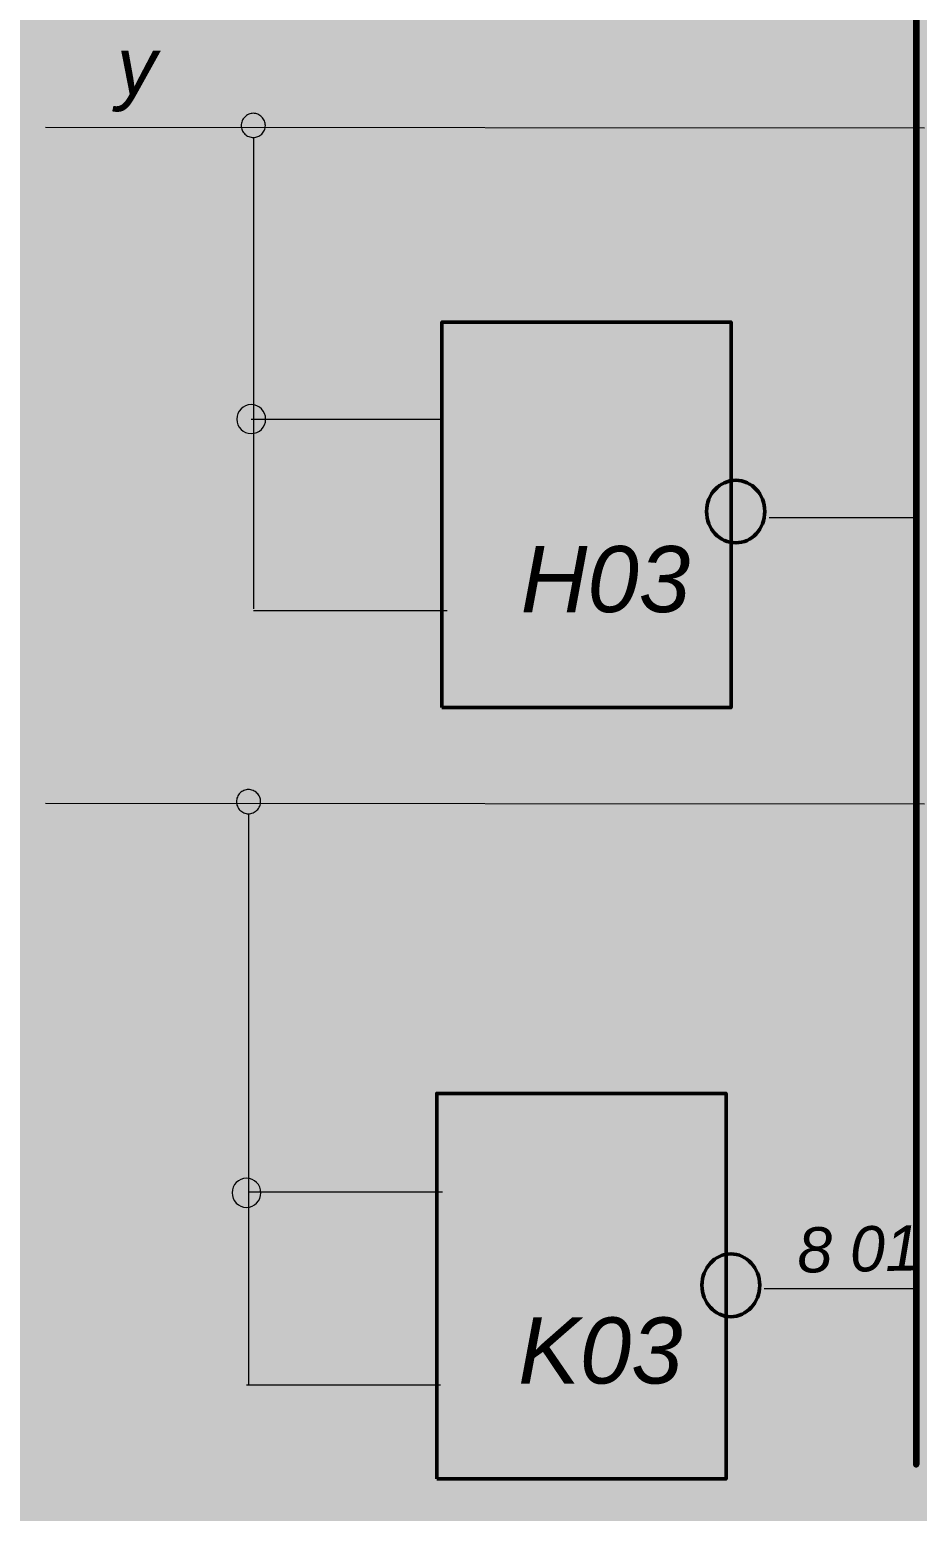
# Model space of a CAD drawing. Header units: millimetres. Extents: x 0 to 209, y 3 to 297.
# Drawn here: x 36.2 to 82.6, y 66.4 to 143.8 of the extents above; entities that cross this region are included whole.
import ezdxf

# ---------------------------------------------------------------- set-up
doc = ezdxf.new("R2010")
doc.units = ezdxf.units.MM
doc.header["$MEASUREMENT"] = 0
doc.layers.get('0').update_dxf_attribs({"linetype": 'CONTINUOUS'})
doc.styles.add('Arial$201', font='ariali.ttf', dxfattribs={"oblique": 15, "height": 6.046377})

msp = doc.modelspace()

# ---------------------------------------------------------------- hatches: boundary and pattern name
at = {"true_color": 0xffffff}
for points in [[(-0.131, 297.01), (-0.131, 2.547), (208.442, 2.547), (208.442, 297.01)], [(-0.131, 297.01), (-0.131, 2.547), (208.442, 2.547), (208.442, 297.01)], [(57.725, 128.495), (57.725, 108.351), (72.832, 108.351), (72.832, 128.495)], [(57.462, 88.191), (57.462, 68.047), (72.57, 68.047), (72.57, 88.191)]]:
    msp.add_hatch(color=0, dxfattribs=at).paths.add_polyline_path(points)
at = {"true_color": 0x000007}
h = msp.add_hatch(color=0, dxfattribs=at)
h.paths.add_polyline_path([(42.961, 139.83), (42.961, 139.83), (42.966, 139.848), (42.97, 139.866), (42.974, 139.883), (42.979, 139.901), (42.984, 139.918), (42.989, 139.934), (42.994, 139.951), (42.999, 139.967), (43.004, 139.983), (43.01, 139.998), (43.015, 140.014), (43.021, 140.029), (43.026, 140.043), (43.032, 140.058), (43.038, 140.072), (43.044, 140.086), (43.05, 140.1), (43.056, 140.113), (43.062, 140.127), (43.068, 140.14), (43.074, 140.153), (43.08, 140.166), (43.086, 140.178), (43.093, 140.19), (43.093, 140.19), (43.099, 140.203), (43.106, 140.215), (43.112, 140.227), (43.12, 140.24), (43.127, 140.252), (43.135, 140.264), (43.143, 140.276), (43.151, 140.288), (43.16, 140.3), (43.169, 140.312), (43.178, 140.324), (43.187, 140.336), (43.196, 140.348), (43.206, 140.359), (43.215, 140.371), (43.225, 140.382), (43.235, 140.394), (43.245, 140.405), (43.255, 140.416), (43.265, 140.427), (43.275, 140.438), (43.285, 140.449), (43.296, 140.459), (43.306, 140.469), (43.318, 140.48), (43.332, 140.491), (43.346, 140.503), (43.361, 140.516), (43.376, 140.529), (43.392, 140.543), (43.409, 140.558), (43.427, 140.573), (43.446, 140.589), (43.465, 140.606), (43.486, 140.623), (43.507, 140.642), (43.529, 140.66), (43.552, 140.68), (43.575, 140.7), (43.6, 140.721), (43.625, 140.742), (43.652, 140.765), (43.679, 140.788), (43.708, 140.811), (43.737, 140.835), (43.767, 140.86), (43.798, 140.886), (43.831, 140.912), (43.849, 140.927), (43.867, 140.941), (43.884, 140.954), (43.902, 140.968), (43.918, 140.982), (43.935, 140.995), (43.951, 141.008), (43.966, 141.02), (43.981, 141.033), (43.996, 141.045), (44.01, 141.057), (44.023, 141.068), (44.037, 141.079), (44.049, 141.09), (44.061, 141.1), (44.073, 141.11), (44.083, 141.12), (44.094, 141.129), (44.103, 141.138), (44.112, 141.146), (44.121, 141.154), (44.129, 141.161), (44.136, 141.168), (44.142, 141.175), (44.153, 141.187), (44.163, 141.199), (44.172, 141.211), (44.182, 141.223), (44.191, 141.234), (44.201, 141.246), (44.21, 141.257), (44.218, 141.268), (44.227, 141.279), (44.235, 141.29), (44.243, 141.301), (44.251, 141.312), (44.259, 141.323), (44.266, 141.333), (44.273, 141.344), (44.28, 141.355), (44.286, 141.365), (44.292, 141.375), (44.298, 141.386), (44.304, 141.396), (44.309, 141.406), (44.314, 141.417), (44.319, 141.427), (44.323, 141.437), (44.327, 141.443), (44.33, 141.45), (44.334, 141.456), (44.337, 141.463), (44.339, 141.47), (44.342, 141.477), (44.344, 141.484), (44.346, 141.491), (44.348, 141.499), (44.349, 141.506), (44.35, 141.514), (44.352, 141.521), (44.352, 141.529), (44.353, 141.537), (44.354, 141.545), (44.354, 141.553), (44.355, 141.561), (44.355, 141.569), (44.355, 141.577), (44.355, 141.585), (44.356, 141.593), (44.356, 141.601), (44.356, 141.609), (44.356, 141.618), (44.355, 141.632), (44.355, 141.646), (44.354, 141.659), (44.353, 141.672), (44.351, 141.685), (44.349, 141.698), (44.347, 141.711), (44.344, 141.723), (44.341, 141.735), (44.337, 141.746), (44.333, 141.758), (44.329, 141.769), (44.324, 141.781), (44.319, 141.792), (44.313, 141.802), (44.307, 141.813), (44.3, 141.824), (44.293, 141.834), (44.286, 141.845), (44.278, 141.855), (44.269, 141.866), (44.26, 141.876), (44.251, 141.886), (44.241, 141.896), (44.231, 141.906), (44.22, 141.916), (44.21, 141.925), (44.2, 141.933), (44.189, 141.941), (44.179, 141.949), (44.168, 141.956), (44.158, 141.963), (44.147, 141.969), (44.136, 141.975), (44.125, 141.98), (44.114, 141.985), (44.102, 141.989), (44.091, 141.993), (44.079, 141.997), (44.067, 142), (44.055, 142.003), (44.042, 142.005), (44.03, 142.007), (44.017, 142.008), (44.004, 142.01), (43.99, 142.011), (43.976, 142.011), (43.962, 142.011), (43.948, 142.011), (43.934, 142.011), (43.92, 142.01), (43.906, 142.008), (43.892, 142.007), (43.879, 142.005), (43.866, 142.003), (43.853, 142), (43.84, 141.997), (43.827, 141.993), (43.814, 141.989), (43.802, 141.985), (43.79, 141.98), (43.778, 141.975), (43.766, 141.969), (43.754, 141.963), (43.743, 141.956), (43.731, 141.949), (43.72, 141.941), (43.709, 141.933), (43.698, 141.925), (43.688, 141.916), (43.677, 141.906), (43.667, 141.896), (43.657, 141.886), (43.647, 141.875), (43.637, 141.863), (43.627, 141.851), (43.618, 141.839), (43.609, 141.826), (43.6, 141.813), (43.591, 141.799), (43.582, 141.784), (43.574, 141.77), (43.566, 141.754), (43.558, 141.739), (43.55, 141.722), (43.543, 141.706), (43.536, 141.689), (43.529, 141.672), (43.523, 141.654), (43.517, 141.636), (43.511, 141.617), (43.505, 141.598), (43.5, 141.579), (43.495, 141.56), (43.491, 141.54), (43.486, 141.519), (43.191, 141.568), (43.191, 141.568), (43.195, 141.595), (43.2, 141.621), (43.206, 141.646), (43.211, 141.671), (43.218, 141.695), (43.225, 141.719), (43.232, 141.742), (43.24, 141.765), (43.249, 141.788), (43.258, 141.809), (43.267, 141.831), (43.277, 141.851), (43.288, 141.872), (43.299, 141.891), (43.31, 141.911), (43.322, 141.929), (43.335, 141.947), (43.348, 141.965), (43.361, 141.982), (43.376, 141.999), (43.39, 142.015), (43.405, 142.031), (43.421, 142.046), (43.437, 142.061), (43.454, 142.077), (43.471, 142.092), (43.488, 142.107), (43.507, 142.121), (43.525, 142.134), (43.544, 142.147), (43.564, 142.159), (43.583, 142.17), (43.604, 142.18), (43.624, 142.19), (43.645, 142.2), (43.667, 142.208), (43.688, 142.216), (43.71, 142.223), (43.733, 142.23), (43.755, 142.235), (43.778, 142.241), (43.802, 142.245), (43.825, 142.249), (43.849, 142.252), (43.873, 142.254), (43.897, 142.256), (43.921, 142.257), (43.946, 142.257), (43.964, 142.257), (43.982, 142.257), (43.999, 142.256), (44.017, 142.255), (44.034, 142.253), (44.051, 142.251), (44.067, 142.249), (44.083, 142.246), (44.1, 142.244), (44.115, 142.24), (44.131, 142.237), (44.146, 142.233), (44.162, 142.228), (44.177, 142.224), (44.192, 142.219), (44.207, 142.214), (44.222, 142.208), (44.236, 142.202), (44.251, 142.196), (44.265, 142.189), (44.28, 142.182), (44.294, 142.175), (44.308, 142.167), (44.323, 142.159), (44.323, 142.159), (44.337, 142.153), (44.351, 142.146), (44.364, 142.139), (44.378, 142.132), (44.39, 142.124), (44.403, 142.116), (44.415, 142.108), (44.427, 142.099), (44.438, 142.091), (44.449, 142.082), (44.46, 142.072), (44.47, 142.063), (44.481, 142.053), (44.49, 142.043), (44.5, 142.032), (44.509, 142.022), (44.517, 142.011), (44.526, 142), (44.534, 141.989), (44.542, 141.977), (44.549, 141.965), (44.556, 141.954), (44.563, 141.942), (44.569, 141.929), (44.577, 141.915), (44.584, 141.901), (44.591, 141.887), (44.598, 141.873), (44.604, 141.859), (44.609, 141.846), (44.615, 141.832), (44.619, 141.819), (44.624, 141.805), (44.628, 141.792), (44.631, 141.779), (44.635, 141.765), (44.637, 141.752), (44.64, 141.739), (44.642, 141.725), (44.644, 141.712), (44.646, 141.698), (44.647, 141.685), (44.648, 141.671), (44.649, 141.657), (44.65, 141.644), (44.651, 141.63), (44.651, 141.615), (44.651, 141.601), (44.651, 141.583), (44.65, 141.564), (44.649, 141.545), (44.647, 141.526), (44.644, 141.507), (44.641, 141.488), (44.638, 141.469), (44.634, 141.449), (44.629, 141.43), (44.624, 141.411), (44.618, 141.391), (44.612, 141.372), (44.605, 141.352), (44.597, 141.333), (44.589, 141.313), (44.58, 141.294), (44.571, 141.274), (44.561, 141.255), (44.55, 141.236), (44.539, 141.217), (44.527, 141.198), (44.514, 141.179), (44.501, 141.16), (44.487, 141.142), (44.487, 141.142), (44.478, 141.131), (44.467, 141.119), (44.455, 141.107), (44.442, 141.093), (44.427, 141.078), (44.41, 141.062), (44.392, 141.045), (44.373, 141.027), (44.352, 141.008), (44.329, 140.988), (44.305, 140.967), (44.28, 140.945), (44.253, 140.922), (44.225, 140.898), (44.195, 140.873), (44.164, 140.847), (44.131, 140.819), (44.097, 140.791), (44.062, 140.762), (44.025, 140.732), (43.987, 140.701), (43.947, 140.668), (43.906, 140.635), (43.864, 140.601), (43.864, 140.601), (43.845, 140.586), (43.828, 140.572), (43.81, 140.558), (43.794, 140.545), (43.777, 140.531), (43.762, 140.518), (43.746, 140.505), (43.731, 140.492), (43.716, 140.479), (43.702, 140.467), (43.688, 140.455), (43.675, 140.443), (43.662, 140.431), (43.649, 140.42), (43.636, 140.409), (43.624, 140.398), (43.612, 140.387), (43.601, 140.377), (43.589, 140.367), (43.578, 140.357), (43.567, 140.348), (43.556, 140.339), (43.546, 140.33), (43.535, 140.322), (43.535, 140.322), (43.527, 140.312), (43.519, 140.302), (43.512, 140.292), (43.504, 140.282), (43.497, 140.272), (43.489, 140.263), (43.482, 140.254), (43.475, 140.245), (43.469, 140.236), (43.462, 140.227), (43.456, 140.218), (43.449, 140.209), (43.443, 140.2), (43.437, 140.192), (43.432, 140.183), (43.426, 140.175), (43.421, 140.166), (43.416, 140.158), (43.41, 140.15), (43.406, 140.141), (43.401, 140.133), (43.396, 140.125), (43.392, 140.117), (43.388, 140.108), (43.388, 140.108), (44.454, 140.108), (44.405, 139.83)])
h.paths.add_polyline_path([(42.961, 139.83), (44.405, 139.83)])
h = msp.add_hatch(color=0, dxfattribs=at)
h.paths.add_polyline_path([(77.426, 139.584), (77.426, 139.584), (77.43, 139.608), (77.434, 139.633), (77.439, 139.659), (77.445, 139.685), (77.45, 139.711), (77.456, 139.738), (77.463, 139.765), (77.469, 139.792), (77.476, 139.82), (77.484, 139.848), (77.491, 139.876), (77.499, 139.905), (77.508, 139.935), (77.516, 139.965), (77.525, 139.995), (77.535, 140.026), (77.545, 140.057), (77.555, 140.089), (77.565, 140.121), (77.576, 140.154), (77.587, 140.187), (77.598, 140.22), (77.61, 140.254), (77.622, 140.289), (77.622, 140.289), (77.639, 140.33), (77.656, 140.371), (77.672, 140.412), (77.69, 140.453), (77.707, 140.494), (77.725, 140.535), (77.743, 140.576), (77.761, 140.617), (77.78, 140.658), (77.799, 140.699), (77.818, 140.74), (77.838, 140.781), (77.858, 140.822), (77.879, 140.863), (77.9, 140.904), (77.921, 140.945), (77.943, 140.986), (77.966, 141.027), (77.989, 141.068), (78.013, 141.109), (78.037, 141.15), (78.063, 141.191), (78.088, 141.232), (78.114, 141.273), (78.139, 141.312), (78.164, 141.35), (78.189, 141.388), (78.214, 141.426), (78.24, 141.464), (78.265, 141.501), (78.291, 141.537), (78.317, 141.574), (78.344, 141.61), (78.37, 141.646), (78.397, 141.681), (78.424, 141.716), (78.451, 141.751), (78.479, 141.785), (78.507, 141.819), (78.535, 141.853), (78.563, 141.886), (78.592, 141.919), (78.621, 141.952), (78.65, 141.984), (78.68, 142.016), (78.71, 142.048), (78.74, 142.079), (78.771, 142.11), (77.327, 142.11), (77.393, 142.438), (79.246, 142.438), (79.181, 142.11), (79.181, 142.11), (79.142, 142.074), (79.104, 142.038), (79.065, 142.001), (79.028, 141.964), (78.99, 141.925), (78.953, 141.885), (78.917, 141.845), (78.881, 141.804), (78.845, 141.762), (78.809, 141.72), (78.774, 141.676), (78.74, 141.632), (78.706, 141.587), (78.672, 141.541), (78.639, 141.495), (78.606, 141.448), (78.574, 141.4), (78.542, 141.351), (78.51, 141.301), (78.479, 141.251), (78.449, 141.2), (78.419, 141.149), (78.39, 141.096), (78.361, 141.043), (78.361, 141.043), (78.326, 140.98), (78.293, 140.917), (78.261, 140.854), (78.229, 140.792), (78.199, 140.73), (78.17, 140.668), (78.141, 140.606), (78.114, 140.545), (78.087, 140.484), (78.062, 140.423), (78.038, 140.362), (78.014, 140.301), (77.991, 140.241), (77.97, 140.181), (77.949, 140.12), (77.929, 140.06), (77.91, 140.001), (77.892, 139.941), (77.875, 139.881), (77.859, 139.822), (77.844, 139.762), (77.829, 139.703), (77.816, 139.643), (77.803, 139.584)])
h.paths.add_polyline_path([(77.426, 139.584), (77.803, 139.584)])
h = msp.add_hatch(color=0, dxfattribs=at)
edge = h.paths.add_edge_path()
edge.add_spline(control_points=[(48.506, 138.763), (48.506, 138.681), (48.489, 138.599), (48.457, 138.517), (48.457, 138.517), (48.424, 138.452), (48.375, 138.386), (48.325, 138.32), (48.325, 138.32), (48.26, 138.255), (48.194, 138.222), (48.112, 138.189), (48.112, 138.189), (48.046, 138.156), (47.964, 138.14), (47.882, 138.14), (47.882, 138.14), (47.8, 138.14), (47.718, 138.156), (47.636, 138.189), (47.636, 138.189), (47.554, 138.222), (47.489, 138.255), (47.44, 138.32), (47.44, 138.32), (47.374, 138.386), (47.325, 138.452), (47.292, 138.517), (47.292, 138.517), (47.259, 138.599), (47.243, 138.681), (47.243, 138.763), (47.243, 138.763), (47.243, 138.845), (47.259, 138.927), (47.292, 139.009), (47.292, 139.009), (47.325, 139.091), (47.374, 139.157), (47.44, 139.206), (47.44, 139.206), (47.489, 139.272), (47.554, 139.321), (47.636, 139.354), (47.636, 139.354), (47.718, 139.387), (47.8, 139.403), (47.882, 139.403), (47.882, 139.403), (47.964, 139.403), (48.046, 139.387), (48.112, 139.354), (48.112, 139.354), (48.194, 139.321), (48.26, 139.272), (48.325, 139.206), (48.325, 139.206), (48.375, 139.157), (48.424, 139.091), (48.457, 139.009), (48.457, 139.009), (48.489, 138.927), (48.506, 138.845), (48.506, 138.763)], knot_values=[0, 0, 0, 0, 0.015625, 0.015625, 0.015625, 0.015625, 0.03125, 0.03125, 0.03125, 0.03125, 0.046875, 0.046875, 0.046875, 0.046875, 0.0625, 0.0625, 0.0625, 0.0625, 0.078125, 0.078125, 0.078125, 0.078125, 0.09375, 0.09375, 0.09375, 0.09375, 0.109375, 0.109375, 0.109375, 0.109375, 0.125, 0.125, 0.125, 0.125, 0.140625, 0.140625, 0.140625, 0.140625, 0.15625, 0.15625, 0.15625, 0.15625, 0.171875, 0.171875, 0.171875, 0.171875, 0.1875, 0.1875, 0.1875, 0.1875, 0.203125, 0.203125, 0.203125, 0.203125, 0.21875, 0.21875, 0.21875, 0.21875, 0.234375, 0.234375, 0.234375, 0.234375, 1, 1, 1, 1], degree=3, periodic=0)
h = msp.add_hatch(color=0, dxfattribs=at)
edge = h.paths.add_edge_path()
edge.add_spline(control_points=[(66.025, 123.245), (65.861, 123.114), (65.713, 123.016), (65.598, 122.967), (65.598, 122.967), (65.484, 122.917), (65.352, 122.901), (65.221, 122.901), (65.221, 122.901), (64.959, 122.901), (64.745, 122.967), (64.581, 123.131), (64.581, 123.131), (64.417, 123.278), (64.335, 123.475), (64.335, 123.705), (64.335, 123.705), (64.335, 123.869), (64.368, 124), (64.434, 124.115), (64.434, 124.115), (64.483, 124.23), (64.581, 124.328), (64.696, 124.427), (64.696, 124.427), (64.778, 124.509), (64.926, 124.574), (65.09, 124.656), (65.09, 124.656), (65.024, 124.804), (64.992, 124.902), (64.975, 124.951), (64.975, 124.951), (64.959, 125.033), (64.942, 125.115), (64.942, 125.197), (64.942, 125.197), (64.942, 125.312), (64.975, 125.411), (65.041, 125.526), (65.041, 125.526), (65.106, 125.64), (65.188, 125.739), (65.303, 125.804), (65.303, 125.804), (65.418, 125.854), (65.533, 125.886), (65.664, 125.886), (65.664, 125.886), (65.861, 125.886), (66.009, 125.837), (66.123, 125.739), (66.123, 125.739), (66.222, 125.624), (66.287, 125.493), (66.287, 125.345), (66.287, 125.345), (66.287, 125.214), (66.238, 125.083), (66.14, 124.951), (66.14, 124.951), (66.041, 124.82), (65.845, 124.689), (65.566, 124.541), (65.566, 124.541), (65.746, 124.23), (65.91, 123.984), (66.058, 123.787), (66.058, 123.787), (66.156, 123.902), (66.255, 124.033), (66.337, 124.197)], knot_values=[0, 0, 0, 0, 0.013889, 0.013889, 0.013889, 0.013889, 0.027778, 0.027778, 0.027778, 0.027778, 0.041667, 0.041667, 0.041667, 0.041667, 0.055556, 0.055556, 0.055556, 0.055556, 0.069444, 0.069444, 0.069444, 0.069444, 0.083333, 0.083333, 0.083333, 0.083333, 0.097222, 0.097222, 0.097222, 0.097222, 0.111111, 0.111111, 0.111111, 0.111111, 0.125, 0.125, 0.125, 0.125, 0.138889, 0.138889, 0.138889, 0.138889, 0.152778, 0.152778, 0.152778, 0.152778, 0.166667, 0.166667, 0.166667, 0.166667, 0.180556, 0.180556, 0.180556, 0.180556, 0.194444, 0.194444, 0.194444, 0.194444, 0.208333, 0.208333, 0.208333, 0.208333, 0.222222, 0.222222, 0.222222, 0.222222, 0.236111, 0.236111, 0.236111, 0.236111, 1, 1, 1, 1], degree=3, periodic=0)
edge.add_line((66.337, 124.197), (66.648, 124.033))
edge.add_spline(control_points=[(66.648, 124.033), (66.566, 123.852), (66.435, 123.672), (66.287, 123.492), (66.287, 123.492), (66.369, 123.393), (66.484, 123.262), (66.615, 123.098)], knot_values=[0, 0, 0, 0, 0.125, 0.125, 0.125, 0.125, 1, 1, 1, 1], degree=3, periodic=0)
edge.add_line((66.615, 123.098), (66.353, 122.885))
edge.add_spline(control_points=[(66.353, 122.885), (66.222, 122.999), (66.107, 123.114), (66.025, 123.245)], knot_values=[0, 0, 0, 0, 1, 1, 1, 1], degree=3, periodic=0)
edge = h.paths.add_edge_path()
edge.add_spline(control_points=[(65.434, 124.82), (65.631, 124.919), (65.762, 125.017), (65.845, 125.115), (65.845, 125.115), (65.91, 125.181), (65.943, 125.263), (65.943, 125.329), (65.943, 125.329), (65.943, 125.411), (65.91, 125.476), (65.861, 125.526), (65.861, 125.526), (65.812, 125.575), (65.746, 125.608), (65.664, 125.608), (65.664, 125.608), (65.566, 125.608), (65.484, 125.575), (65.418, 125.493), (65.418, 125.493), (65.352, 125.427), (65.32, 125.329), (65.32, 125.23), (65.32, 125.23), (65.32, 125.115), (65.352, 124.968), (65.434, 124.82)], knot_values=[0, 0, 0, 0, 0.035714, 0.035714, 0.035714, 0.035714, 0.071429, 0.071429, 0.071429, 0.071429, 0.107143, 0.107143, 0.107143, 0.107143, 0.142857, 0.142857, 0.142857, 0.142857, 0.178571, 0.178571, 0.178571, 0.178571, 0.214286, 0.214286, 0.214286, 0.214286, 1, 1, 1, 1], degree=3, periodic=0)
edge = h.paths.add_edge_path()
edge.add_spline(control_points=[(65.812, 123.508), (65.566, 123.836), (65.385, 124.131), (65.238, 124.377), (65.238, 124.377), (65.057, 124.295), (64.942, 124.213), (64.86, 124.131), (64.86, 124.131), (64.762, 124.016), (64.696, 123.902), (64.696, 123.754), (64.696, 123.754), (64.696, 123.606), (64.745, 123.475), (64.86, 123.377), (64.86, 123.377), (64.959, 123.262), (65.074, 123.213), (65.221, 123.213), (65.221, 123.213), (65.418, 123.213), (65.615, 123.311), (65.812, 123.508)], knot_values=[0, 0, 0, 0, 0.041667, 0.041667, 0.041667, 0.041667, 0.083333, 0.083333, 0.083333, 0.083333, 0.125, 0.125, 0.125, 0.125, 0.166667, 0.166667, 0.166667, 0.166667, 0.208333, 0.208333, 0.208333, 0.208333, 1, 1, 1, 1], degree=3, periodic=0)
h = msp.add_hatch(color=0, dxfattribs=at)
edge = h.paths.add_edge_path()
edge.add_spline(control_points=[(47.013, 123.426), (47.013, 123.836), (47.358, 124.18), (47.768, 124.18), (47.768, 124.18), (48.194, 124.18), (48.522, 123.836), (48.522, 123.426), (48.522, 123.426), (48.522, 122.999), (48.194, 122.671), (47.768, 122.671), (47.768, 122.671), (47.358, 122.671), (47.013, 122.999), (47.013, 123.426)], knot_values=[0, 0, 0, 0, 0.0625, 0.0625, 0.0625, 0.0625, 0.125, 0.125, 0.125, 0.125, 0.1875, 0.1875, 0.1875, 0.1875, 1, 1, 1, 1], degree=3, periodic=0)
h = msp.add_hatch(color=0, dxfattribs=at)
edge = h.paths.add_edge_path()
edge.add_spline(control_points=[(77.754, 120.522), (77.639, 120.572), (77.557, 120.654), (77.508, 120.736), (77.508, 120.736), (77.458, 120.834), (77.426, 120.933), (77.426, 121.047), (77.426, 121.047), (77.426, 121.211), (77.491, 121.375), (77.622, 121.523), (77.622, 121.523), (77.786, 121.72), (78.016, 121.818), (78.295, 121.818), (78.295, 121.818), (78.557, 121.818), (78.754, 121.753), (78.902, 121.621), (78.902, 121.621), (79.049, 121.49), (79.115, 121.326), (79.115, 121.129), (79.115, 121.129), (79.115, 120.982), (79.082, 120.851), (79, 120.736), (79, 120.736), (78.918, 120.637), (78.803, 120.539), (78.623, 120.473), (78.623, 120.473), (78.738, 120.408), (78.82, 120.326), (78.869, 120.244), (78.869, 120.244), (78.935, 120.145), (78.967, 120.014), (78.967, 119.866), (78.967, 119.866), (78.967, 119.62), (78.885, 119.391), (78.705, 119.177), (78.705, 119.177), (78.508, 118.98), (78.279, 118.882), (77.967, 118.882), (77.967, 118.882), (77.721, 118.882), (77.524, 118.948), (77.376, 119.095), (77.376, 119.095), (77.212, 119.259), (77.147, 119.44), (77.147, 119.669), (77.147, 119.669), (77.147, 119.883), (77.196, 120.063), (77.311, 120.211), (77.311, 120.211), (77.409, 120.358), (77.557, 120.457), (77.754, 120.522)], knot_values=[0, 0, 0, 0, 0.015625, 0.015625, 0.015625, 0.015625, 0.03125, 0.03125, 0.03125, 0.03125, 0.046875, 0.046875, 0.046875, 0.046875, 0.0625, 0.0625, 0.0625, 0.0625, 0.078125, 0.078125, 0.078125, 0.078125, 0.09375, 0.09375, 0.09375, 0.09375, 0.109375, 0.109375, 0.109375, 0.109375, 0.125, 0.125, 0.125, 0.125, 0.140625, 0.140625, 0.140625, 0.140625, 0.15625, 0.15625, 0.15625, 0.15625, 0.171875, 0.171875, 0.171875, 0.171875, 0.1875, 0.1875, 0.1875, 0.1875, 0.203125, 0.203125, 0.203125, 0.203125, 0.21875, 0.21875, 0.21875, 0.21875, 0.234375, 0.234375, 0.234375, 0.234375, 1, 1, 1, 1], degree=3, periodic=0)
edge = h.paths.add_edge_path()
edge.add_spline(control_points=[(77.786, 121.031), (77.786, 120.9), (77.819, 120.801), (77.901, 120.719), (77.901, 120.719), (77.983, 120.654), (78.082, 120.621), (78.229, 120.621), (78.229, 120.621), (78.393, 120.621), (78.525, 120.67), (78.623, 120.768), (78.623, 120.768), (78.721, 120.867), (78.771, 120.982), (78.771, 121.129), (78.771, 121.129), (78.771, 121.244), (78.738, 121.343), (78.656, 121.425), (78.656, 121.425), (78.574, 121.507), (78.459, 121.539), (78.328, 121.539), (78.328, 121.539), (78.229, 121.539), (78.131, 121.523), (78.032, 121.474), (78.032, 121.474), (77.95, 121.425), (77.885, 121.359), (77.836, 121.277), (77.836, 121.277), (77.803, 121.195), (77.786, 121.113), (77.786, 121.031)], knot_values=[0, 0, 0, 0, 0.027778, 0.027778, 0.027778, 0.027778, 0.055556, 0.055556, 0.055556, 0.055556, 0.083333, 0.083333, 0.083333, 0.083333, 0.111111, 0.111111, 0.111111, 0.111111, 0.138889, 0.138889, 0.138889, 0.138889, 0.166667, 0.166667, 0.166667, 0.166667, 0.194444, 0.194444, 0.194444, 0.194444, 0.222222, 0.222222, 0.222222, 0.222222, 1, 1, 1, 1], degree=3, periodic=0)
edge = h.paths.add_edge_path()
edge.add_spline(control_points=[(77.508, 119.637), (77.508, 119.555), (77.524, 119.473), (77.557, 119.407), (77.557, 119.407), (77.59, 119.325), (77.655, 119.276), (77.737, 119.227), (77.737, 119.227), (77.819, 119.177), (77.901, 119.161), (78, 119.161), (78, 119.161), (78.197, 119.161), (78.361, 119.259), (78.475, 119.44), (78.475, 119.44), (78.574, 119.571), (78.623, 119.735), (78.623, 119.899), (78.623, 119.899), (78.623, 120.03), (78.574, 120.145), (78.492, 120.227), (78.492, 120.227), (78.393, 120.309), (78.279, 120.358), (78.147, 120.358), (78.147, 120.358), (77.967, 120.358), (77.803, 120.276), (77.688, 120.145), (77.688, 120.145), (77.557, 120.014), (77.508, 119.85), (77.508, 119.637)], knot_values=[0, 0, 0, 0, 0.027778, 0.027778, 0.027778, 0.027778, 0.055556, 0.055556, 0.055556, 0.055556, 0.083333, 0.083333, 0.083333, 0.083333, 0.111111, 0.111111, 0.111111, 0.111111, 0.138889, 0.138889, 0.138889, 0.138889, 0.166667, 0.166667, 0.166667, 0.166667, 0.194444, 0.194444, 0.194444, 0.194444, 0.222222, 0.222222, 0.222222, 0.222222, 1, 1, 1, 1], degree=3, periodic=0)
at = {"true_color": 0xffffff}
h = msp.add_hatch(color=0, dxfattribs=at)
edge = h.paths.add_edge_path()
edge.add_spline(control_points=[(71.553, 118.603), (71.553, 117.685), (72.242, 116.963), (73.079, 116.963), (73.079, 116.963), (73.915, 116.963), (74.588, 117.685), (74.588, 118.603), (74.588, 118.603), (74.588, 119.505), (73.915, 120.227), (73.079, 120.227), (73.079, 120.227), (72.242, 120.227), (71.553, 119.505), (71.553, 118.603)], knot_values=[0, 0, 0, 0, 0.0625, 0.0625, 0.0625, 0.0625, 0.125, 0.125, 0.125, 0.125, 0.1875, 0.1875, 0.1875, 0.1875, 1, 1, 1, 1], degree=3, periodic=0)
at = {"true_color": 0x000007}
msp.add_hatch(color=0, dxfattribs=at).paths.add_polyline_path([(41.715, 105.333), (42.305, 108.22), (42.666, 108.22), (42.436, 107.104), (42.436, 107.104), (42.453, 107.12), (42.469, 107.136), (42.486, 107.151), (42.502, 107.166), (42.518, 107.18), (42.535, 107.194), (42.551, 107.207), (42.567, 107.22), (42.583, 107.233), (42.599, 107.245), (42.615, 107.257), (42.631, 107.268), (42.647, 107.279), (42.663, 107.29), (42.678, 107.301), (42.694, 107.311), (42.709, 107.321), (42.725, 107.33), (42.74, 107.34), (42.755, 107.349), (42.77, 107.358), (42.785, 107.366), (42.799, 107.375), (42.814, 107.383), (42.814, 107.383), (42.828, 107.389), (42.842, 107.395), (42.857, 107.401), (42.871, 107.406), (42.885, 107.412), (42.9, 107.417), (42.914, 107.422), (42.929, 107.426), (42.943, 107.431), (42.957, 107.435), (42.972, 107.439), (42.986, 107.443), (43, 107.446), (43.015, 107.449), (43.029, 107.452), (43.043, 107.455), (43.058, 107.457), (43.072, 107.459), (43.086, 107.461), (43.101, 107.462), (43.115, 107.464), (43.129, 107.464), (43.144, 107.465), (43.158, 107.465), (43.18, 107.465), (43.202, 107.464), (43.224, 107.463), (43.244, 107.461), (43.265, 107.459), (43.285, 107.456), (43.304, 107.453), (43.323, 107.449), (43.341, 107.445), (43.359, 107.441), (43.377, 107.436), (43.394, 107.43), (43.411, 107.424), (43.427, 107.418), (43.443, 107.411), (43.458, 107.404), (43.473, 107.397), (43.488, 107.389), (43.502, 107.381), (43.516, 107.372), (43.53, 107.363), (43.543, 107.354), (43.556, 107.344), (43.568, 107.334), (43.58, 107.321), (43.592, 107.309), (43.603, 107.296), (43.613, 107.283), (43.623, 107.27), (43.633, 107.257), (43.642, 107.243), (43.65, 107.229), (43.658, 107.215), (43.666, 107.201), (43.673, 107.187), (43.679, 107.172), (43.685, 107.157), (43.69, 107.142), (43.695, 107.126), (43.699, 107.11), (43.703, 107.094), (43.707, 107.078), (43.709, 107.061), (43.712, 107.044), (43.714, 107.027), (43.715, 107.009), (43.716, 106.991), (43.716, 106.973), (43.716, 106.962), (43.715, 106.951), (43.714, 106.94), (43.713, 106.928), (43.712, 106.915), (43.71, 106.902), (43.708, 106.888), (43.706, 106.874), (43.704, 106.859), (43.701, 106.844), (43.698, 106.828), (43.695, 106.811), (43.692, 106.794), (43.689, 106.776), (43.685, 106.758), (43.682, 106.738), (43.678, 106.719), (43.674, 106.698), (43.67, 106.678), (43.667, 106.656), (43.663, 106.634), (43.658, 106.611), (43.654, 106.587), (43.65, 106.563), (43.388, 105.333), (43.027, 105.333), (43.289, 106.596), (43.289, 106.596), (43.295, 106.618), (43.301, 106.639), (43.306, 106.66), (43.311, 106.68), (43.316, 106.7), (43.32, 106.719), (43.324, 106.737), (43.328, 106.754), (43.332, 106.771), (43.335, 106.787), (43.338, 106.802), (43.341, 106.817), (43.343, 106.831), (43.345, 106.844), (43.347, 106.857), (43.349, 106.869), (43.35, 106.88), (43.352, 106.891), (43.353, 106.901), (43.354, 106.91), (43.354, 106.919), (43.355, 106.926), (43.355, 106.934), (43.355, 106.94), (43.355, 106.94), (43.355, 106.948), (43.354, 106.956), (43.354, 106.964), (43.352, 106.972), (43.351, 106.979), (43.349, 106.987), (43.347, 106.994), (43.345, 107.001), (43.343, 107.008), (43.34, 107.015), (43.337, 107.022), (43.335, 107.028), (43.331, 107.035), (43.328, 107.042), (43.325, 107.048), (43.321, 107.054), (43.317, 107.061), (43.313, 107.067), (43.31, 107.073), (43.306, 107.08), (43.302, 107.086), (43.298, 107.092), (43.294, 107.098), (43.289, 107.104), (43.283, 107.11), (43.277, 107.116), (43.27, 107.121), (43.263, 107.126), (43.256, 107.131), (43.249, 107.135), (43.242, 107.139), (43.234, 107.143), (43.226, 107.147), (43.218, 107.15), (43.21, 107.153), (43.201, 107.155), (43.192, 107.158), (43.183, 107.16), (43.174, 107.162), (43.164, 107.164), (43.154, 107.165), (43.144, 107.166), (43.134, 107.168), (43.123, 107.168), (43.112, 107.169), (43.1, 107.169), (43.088, 107.17), (43.076, 107.17), (43.06, 107.17), (43.044, 107.169), (43.028, 107.168), (43.012, 107.167), (42.996, 107.166), (42.981, 107.164), (42.965, 107.161), (42.95, 107.159), (42.935, 107.156), (42.919, 107.153), (42.904, 107.149), (42.89, 107.145), (42.875, 107.141), (42.86, 107.136), (42.845, 107.131), (42.831, 107.126), (42.816, 107.12), (42.802, 107.114), (42.787, 107.108), (42.773, 107.101), (42.758, 107.094), (42.744, 107.087), (42.73, 107.079), (42.715, 107.071), (42.701, 107.063), (42.687, 107.054), (42.673, 107.045), (42.659, 107.036), (42.646, 107.026), (42.632, 107.016), (42.619, 107.006), (42.607, 106.995), (42.594, 106.985), (42.581, 106.973), (42.569, 106.962), (42.557, 106.95), (42.546, 106.938), (42.534, 106.926), (42.523, 106.914), (42.512, 106.901), (42.502, 106.888), (42.492, 106.875), (42.482, 106.862), (42.472, 106.849), (42.463, 106.835), (42.453, 106.821), (42.445, 106.807), (42.436, 106.793), (42.428, 106.778), (42.42, 106.762), (42.412, 106.746), (42.404, 106.728), (42.396, 106.71), (42.387, 106.691), (42.379, 106.672), (42.371, 106.651), (42.363, 106.63), (42.356, 106.607), (42.348, 106.585), (42.34, 106.561), (42.332, 106.536), (42.325, 106.511), (42.317, 106.485), (42.31, 106.458), (42.303, 106.431), (42.296, 106.403), (42.289, 106.374), (42.282, 106.344), (42.275, 106.314), (42.269, 106.283), (42.262, 106.251), (42.256, 106.218), (42.256, 106.218), (42.059, 105.333), (41.715, 105.333), (42.059, 105.333)])
h = msp.add_hatch(color=0, dxfattribs=at)
edge = h.paths.add_edge_path()
edge.add_line((77.114, 105.48), (77.442, 105.513))
edge.add_spline(control_points=[(77.442, 105.513), (77.475, 105.349), (77.524, 105.234), (77.59, 105.169), (77.59, 105.169), (77.655, 105.103), (77.737, 105.07), (77.836, 105.07), (77.836, 105.07), (77.967, 105.07), (78.098, 105.136), (78.213, 105.251), (78.213, 105.251), (78.393, 105.415), (78.508, 105.677), (78.59, 105.989), (78.59, 105.989), (78.475, 105.907), (78.361, 105.841), (78.279, 105.808), (78.279, 105.808), (78.18, 105.759), (78.082, 105.743), (77.983, 105.743), (77.983, 105.743), (77.819, 105.743), (77.655, 105.808), (77.524, 105.923), (77.524, 105.923), (77.327, 106.071), (77.245, 106.3), (77.245, 106.579), (77.245, 106.579), (77.245, 106.907), (77.344, 107.186), (77.557, 107.416), (77.557, 107.416), (77.737, 107.613), (77.967, 107.728), (78.229, 107.728), (78.229, 107.728), (78.475, 107.728), (78.672, 107.629), (78.82, 107.449), (78.82, 107.449), (78.984, 107.285), (79.066, 107.022), (79.066, 106.711), (79.066, 106.711), (79.066, 106.399), (79.017, 106.087), (78.902, 105.776), (78.902, 105.776), (78.787, 105.415), (78.607, 105.152), (78.393, 104.988), (78.393, 104.988), (78.229, 104.84), (78.032, 104.775), (77.819, 104.775), (77.819, 104.775), (77.622, 104.775), (77.458, 104.84), (77.327, 104.955), (77.327, 104.955), (77.196, 105.087), (77.13, 105.267), (77.114, 105.48)], knot_values=[0, 0, 0, 0, 0.014706, 0.014706, 0.014706, 0.014706, 0.029412, 0.029412, 0.029412, 0.029412, 0.044118, 0.044118, 0.044118, 0.044118, 0.058824, 0.058824, 0.058824, 0.058824, 0.073529, 0.073529, 0.073529, 0.073529, 0.088235, 0.088235, 0.088235, 0.088235, 0.102941, 0.102941, 0.102941, 0.102941, 0.117647, 0.117647, 0.117647, 0.117647, 0.132353, 0.132353, 0.132353, 0.132353, 0.147059, 0.147059, 0.147059, 0.147059, 0.161765, 0.161765, 0.161765, 0.161765, 0.176471, 0.176471, 0.176471, 0.176471, 0.191176, 0.191176, 0.191176, 0.191176, 0.205882, 0.205882, 0.205882, 0.205882, 0.220588, 0.220588, 0.220588, 0.220588, 0.235294, 0.235294, 0.235294, 0.235294, 1, 1, 1, 1], degree=3, periodic=0)
edge = h.paths.add_edge_path()
edge.add_spline(control_points=[(77.59, 106.628), (77.59, 106.448), (77.639, 106.3), (77.737, 106.186), (77.737, 106.186), (77.836, 106.087), (77.95, 106.038), (78.082, 106.038), (78.082, 106.038), (78.18, 106.038), (78.279, 106.071), (78.377, 106.136), (78.377, 106.136), (78.459, 106.202), (78.557, 106.3), (78.623, 106.432), (78.623, 106.432), (78.689, 106.563), (78.721, 106.694), (78.721, 106.842), (78.721, 106.842), (78.721, 106.957), (78.705, 107.055), (78.656, 107.153), (78.656, 107.153), (78.607, 107.252), (78.541, 107.317), (78.459, 107.367), (78.459, 107.367), (78.393, 107.416), (78.311, 107.432), (78.229, 107.432), (78.229, 107.432), (78.147, 107.432), (78.065, 107.416), (78, 107.367), (78, 107.367), (77.918, 107.334), (77.852, 107.268), (77.786, 107.186), (77.786, 107.186), (77.721, 107.104), (77.672, 107.006), (77.639, 106.907), (77.639, 106.907), (77.606, 106.809), (77.59, 106.711), (77.59, 106.628)], knot_values=[0, 0, 0, 0, 0.020833, 0.020833, 0.020833, 0.020833, 0.041667, 0.041667, 0.041667, 0.041667, 0.0625, 0.0625, 0.0625, 0.0625, 0.083333, 0.083333, 0.083333, 0.083333, 0.104167, 0.104167, 0.104167, 0.104167, 0.125, 0.125, 0.125, 0.125, 0.145833, 0.145833, 0.145833, 0.145833, 0.166667, 0.166667, 0.166667, 0.166667, 0.1875, 0.1875, 0.1875, 0.1875, 0.208333, 0.208333, 0.208333, 0.208333, 0.229167, 0.229167, 0.229167, 0.229167, 1, 1, 1, 1], degree=3, periodic=0)
h = msp.add_hatch(color=0, dxfattribs=at)
edge = h.paths.add_edge_path()
edge.add_spline(control_points=[(48.26, 103.43), (48.26, 103.348), (48.243, 103.282), (48.211, 103.2), (48.211, 103.2), (48.178, 103.118), (48.128, 103.052), (48.063, 102.987), (48.063, 102.987), (48.014, 102.938), (47.948, 102.888), (47.866, 102.856), (47.866, 102.856), (47.784, 102.823), (47.702, 102.806), (47.62, 102.806), (47.62, 102.806), (47.538, 102.806), (47.456, 102.823), (47.39, 102.856), (47.39, 102.856), (47.308, 102.888), (47.243, 102.938), (47.177, 102.987), (47.177, 102.987), (47.128, 103.052), (47.079, 103.118), (47.046, 103.2), (47.046, 103.2), (47.013, 103.282), (46.997, 103.348), (46.997, 103.43), (46.997, 103.43), (46.997, 103.528), (47.013, 103.594), (47.046, 103.676), (47.046, 103.676), (47.079, 103.758), (47.128, 103.823), (47.177, 103.889), (47.177, 103.889), (47.243, 103.938), (47.308, 103.987), (47.39, 104.02), (47.39, 104.02), (47.456, 104.053), (47.538, 104.07), (47.62, 104.07), (47.62, 104.07), (47.702, 104.07), (47.784, 104.053), (47.866, 104.02), (47.866, 104.02), (47.948, 103.987), (48.014, 103.938), (48.063, 103.889), (48.063, 103.889), (48.128, 103.823), (48.178, 103.758), (48.211, 103.676), (48.211, 103.676), (48.243, 103.594), (48.26, 103.528), (48.26, 103.43)], knot_values=[0, 0, 0, 0, 0.015625, 0.015625, 0.015625, 0.015625, 0.03125, 0.03125, 0.03125, 0.03125, 0.046875, 0.046875, 0.046875, 0.046875, 0.0625, 0.0625, 0.0625, 0.0625, 0.078125, 0.078125, 0.078125, 0.078125, 0.09375, 0.09375, 0.09375, 0.09375, 0.109375, 0.109375, 0.109375, 0.109375, 0.125, 0.125, 0.125, 0.125, 0.140625, 0.140625, 0.140625, 0.140625, 0.15625, 0.15625, 0.15625, 0.15625, 0.171875, 0.171875, 0.171875, 0.171875, 0.1875, 0.1875, 0.1875, 0.1875, 0.203125, 0.203125, 0.203125, 0.203125, 0.21875, 0.21875, 0.21875, 0.21875, 0.234375, 0.234375, 0.234375, 0.234375, 1, 1, 1, 1], degree=3, periodic=0)
h = msp.add_hatch(color=0, dxfattribs=at)
edge = h.paths.add_edge_path()
edge.add_spline(control_points=[(65.762, 82.942), (65.598, 82.81), (65.467, 82.712), (65.352, 82.663), (65.352, 82.663), (65.238, 82.613), (65.106, 82.597), (64.959, 82.597), (64.959, 82.597), (64.696, 82.597), (64.483, 82.663), (64.335, 82.827), (64.335, 82.827), (64.171, 82.974), (64.089, 83.171), (64.089, 83.401), (64.089, 83.401), (64.089, 83.565), (64.122, 83.696), (64.171, 83.811), (64.171, 83.811), (64.237, 83.926), (64.319, 84.024), (64.45, 84.123), (64.45, 84.123), (64.532, 84.205), (64.663, 84.27), (64.844, 84.352), (64.844, 84.352), (64.778, 84.5), (64.729, 84.598), (64.729, 84.664), (64.729, 84.664), (64.696, 84.73), (64.696, 84.812), (64.696, 84.894), (64.696, 84.894), (64.696, 85.008), (64.729, 85.107), (64.778, 85.222), (64.778, 85.222), (64.844, 85.336), (64.942, 85.435), (65.041, 85.501), (65.041, 85.501), (65.156, 85.566), (65.287, 85.599), (65.418, 85.599), (65.418, 85.599), (65.598, 85.599), (65.746, 85.533), (65.861, 85.435), (65.861, 85.435), (65.976, 85.32), (66.041, 85.189), (66.041, 85.041), (66.041, 85.041), (66.041, 84.91), (65.992, 84.779), (65.894, 84.648), (65.894, 84.648), (65.795, 84.516), (65.598, 84.385), (65.32, 84.237), (65.32, 84.237), (65.484, 83.926), (65.648, 83.68), (65.812, 83.483), (65.812, 83.483), (65.91, 83.598), (65.992, 83.729), (66.091, 83.893)], knot_values=[0, 0, 0, 0, 0.013889, 0.013889, 0.013889, 0.013889, 0.027778, 0.027778, 0.027778, 0.027778, 0.041667, 0.041667, 0.041667, 0.041667, 0.055556, 0.055556, 0.055556, 0.055556, 0.069444, 0.069444, 0.069444, 0.069444, 0.083333, 0.083333, 0.083333, 0.083333, 0.097222, 0.097222, 0.097222, 0.097222, 0.111111, 0.111111, 0.111111, 0.111111, 0.125, 0.125, 0.125, 0.125, 0.138889, 0.138889, 0.138889, 0.138889, 0.152778, 0.152778, 0.152778, 0.152778, 0.166667, 0.166667, 0.166667, 0.166667, 0.180556, 0.180556, 0.180556, 0.180556, 0.194444, 0.194444, 0.194444, 0.194444, 0.208333, 0.208333, 0.208333, 0.208333, 0.222222, 0.222222, 0.222222, 0.222222, 0.236111, 0.236111, 0.236111, 0.236111, 1, 1, 1, 1], degree=3, periodic=0)
edge.add_line((66.091, 83.893), (66.402, 83.729))
edge.add_spline(control_points=[(66.402, 83.729), (66.304, 83.548), (66.189, 83.368), (66.041, 83.204), (66.041, 83.204), (66.123, 83.089), (66.238, 82.958), (66.369, 82.81)], knot_values=[0, 0, 0, 0, 0.125, 0.125, 0.125, 0.125, 1, 1, 1, 1], degree=3, periodic=0)
edge.add_line((66.369, 82.81), (66.107, 82.581))
edge.add_spline(control_points=[(66.107, 82.581), (65.959, 82.695), (65.861, 82.827), (65.762, 82.942)], knot_values=[0, 0, 0, 0, 1, 1, 1, 1], degree=3, periodic=0)
edge = h.paths.add_edge_path()
edge.add_spline(control_points=[(65.188, 84.516), (65.385, 84.615), (65.516, 84.713), (65.598, 84.812), (65.598, 84.812), (65.664, 84.877), (65.68, 84.959), (65.68, 85.025), (65.68, 85.025), (65.68, 85.107), (65.664, 85.172), (65.598, 85.222), (65.598, 85.222), (65.549, 85.271), (65.484, 85.304), (65.418, 85.304), (65.418, 85.304), (65.32, 85.304), (65.238, 85.271), (65.172, 85.189), (65.172, 85.189), (65.106, 85.123), (65.057, 85.025), (65.057, 84.926), (65.057, 84.926), (65.057, 84.812), (65.106, 84.664), (65.188, 84.516)], knot_values=[0, 0, 0, 0, 0.035714, 0.035714, 0.035714, 0.035714, 0.071429, 0.071429, 0.071429, 0.071429, 0.107143, 0.107143, 0.107143, 0.107143, 0.142857, 0.142857, 0.142857, 0.142857, 0.178571, 0.178571, 0.178571, 0.178571, 0.214286, 0.214286, 0.214286, 0.214286, 1, 1, 1, 1], degree=3, periodic=0)
edge = h.paths.add_edge_path()
edge.add_spline(control_points=[(65.566, 83.204), (65.32, 83.532), (65.123, 83.827), (64.992, 84.073), (64.992, 84.073), (64.811, 83.991), (64.68, 83.909), (64.614, 83.827), (64.614, 83.827), (64.499, 83.729), (64.45, 83.598), (64.45, 83.45), (64.45, 83.45), (64.45, 83.302), (64.499, 83.171), (64.598, 83.073), (64.598, 83.073), (64.696, 82.958), (64.827, 82.909), (64.975, 82.909), (64.975, 82.909), (65.172, 82.909), (65.369, 83.007), (65.566, 83.204)], knot_values=[0, 0, 0, 0, 0.041667, 0.041667, 0.041667, 0.041667, 0.083333, 0.083333, 0.083333, 0.083333, 0.125, 0.125, 0.125, 0.125, 0.166667, 0.166667, 0.166667, 0.166667, 0.208333, 0.208333, 0.208333, 0.208333, 1, 1, 1, 1], degree=3, periodic=0)
h = msp.add_hatch(color=0, dxfattribs=at)
edge = h.paths.add_edge_path()
edge.add_spline(control_points=[(46.767, 83.007), (46.767, 83.417), (47.111, 83.762), (47.522, 83.762), (47.522, 83.762), (47.932, 83.762), (48.276, 83.417), (48.276, 83.007), (48.276, 83.007), (48.276, 82.581), (47.932, 82.236), (47.522, 82.236), (47.522, 82.236), (47.111, 82.236), (46.767, 82.581), (46.767, 83.007)], knot_values=[0, 0, 0, 0, 0.0625, 0.0625, 0.0625, 0.0625, 0.125, 0.125, 0.125, 0.125, 0.1875, 0.1875, 0.1875, 0.1875, 1, 1, 1, 1], degree=3, periodic=0)
at = {"true_color": 0xffffff}
h = msp.add_hatch(color=0, dxfattribs=at)
edge = h.paths.add_edge_path()
edge.add_spline(control_points=[(71.307, 78.168), (71.307, 77.266), (71.979, 76.528), (72.816, 76.528), (72.816, 76.528), (73.653, 76.528), (74.325, 77.266), (74.325, 78.168), (74.325, 78.168), (74.325, 79.07), (73.653, 79.808), (72.816, 79.808), (72.816, 79.808), (71.979, 79.808), (71.307, 79.07), (71.307, 78.168)], knot_values=[0, 0, 0, 0, 0.0625, 0.0625, 0.0625, 0.0625, 0.125, 0.125, 0.125, 0.125, 0.1875, 0.1875, 0.1875, 0.1875, 1, 1, 1, 1], degree=3, periodic=0)

# ---------------------------------------------------------------- linework, layer by layer
at = {"color": 0, "linetype": 'Continuous', "lineweight": 100, "true_color": 0x000007}
msp.add_lwpolyline([(82.494, 257.657), (82.494, 68.802), (82.494, 68.802)], dxfattribs=at)
at = {"color": 0, "linetype": 'Continuous', "lineweight": 20, "true_color": 0x000007}
for points in [[(37.023, 138.681), (82.937, 138.649), (82.937, 138.649)], [(47.882, 138.14), (47.882, 113.518), (47.882, 113.518)], [(47.768, 123.426), (57.708, 123.426), (57.708, 123.426)], [(74.817, 118.292), (82.626, 118.292), (82.626, 118.292)], [(58.004, 113.403), (47.882, 113.403), (47.882, 113.403)], [(37.023, 103.364), (82.937, 103.331), (82.937, 103.331)], [(47.62, 102.806), (47.62, 72.952), (47.62, 72.952)], [(57.757, 83.04), (47.62, 83.04), (47.62, 83.04)], [(74.555, 78.004), (82.626, 78.004), (82.626, 78.004)], [(57.659, 72.952), (47.522, 72.952), (47.522, 72.952)]]:
    msp.add_lwpolyline(points, dxfattribs=at)
at = {"color": 0, "linetype": 'Continuous', "lineweight": 50, "true_color": 0x000007}
for points in [[(57.725, 108.351), (72.832, 108.351), (72.832, 128.495), (57.725, 128.495)], [(57.462, 68.047), (72.57, 68.047), (72.57, 88.191), (57.462, 88.191)]]:
    msp.add_lwpolyline(points, close=True, dxfattribs=at)
at = {"color": 0, "linetype": 'Continuous', "lineweight": 20, "true_color": 0x000007}
for points, knots in [([(48.506, 138.763), (48.506, 138.681), (48.489, 138.599), (48.457, 138.517), (48.457, 138.517), (48.424, 138.452), (48.375, 138.386), (48.325, 138.32), (48.325, 138.32), (48.26, 138.255), (48.194, 138.222), (48.112, 138.189), (48.112, 138.189), (48.046, 138.156), (47.964, 138.14), (47.882, 138.14), (47.882, 138.14), (47.8, 138.14), (47.718, 138.156), (47.636, 138.189), (47.636, 138.189), (47.554, 138.222), (47.489, 138.255), (47.44, 138.32), (47.44, 138.32), (47.374, 138.386), (47.325, 138.452), (47.292, 138.517), (47.292, 138.517), (47.259, 138.599), (47.243, 138.681), (47.243, 138.763), (47.243, 138.763), (47.243, 138.845), (47.259, 138.927), (47.292, 139.009), (47.292, 139.009), (47.325, 139.091), (47.374, 139.157), (47.44, 139.206), (47.44, 139.206), (47.489, 139.272), (47.554, 139.321), (47.636, 139.354), (47.636, 139.354), (47.718, 139.387), (47.8, 139.403), (47.882, 139.403), (47.882, 139.403), (47.964, 139.403), (48.046, 139.387), (48.112, 139.354), (48.112, 139.354), (48.194, 139.321), (48.26, 139.272), (48.325, 139.206), (48.325, 139.206), (48.375, 139.157), (48.424, 139.091), (48.457, 139.009), (48.457, 139.009), (48.489, 138.927), (48.506, 138.845), (48.506, 138.763)], [0, 0, 0, 0, 0.015625, 0.015625, 0.015625, 0.015625, 0.03125, 0.03125, 0.03125, 0.03125, 0.046875, 0.046875, 0.046875, 0.046875, 0.0625, 0.0625, 0.0625, 0.0625, 0.078125, 0.078125, 0.078125, 0.078125, 0.09375, 0.09375, 0.09375, 0.09375, 0.109375, 0.109375, 0.109375, 0.109375, 0.125, 0.125, 0.125, 0.125, 0.140625, 0.140625, 0.140625, 0.140625, 0.15625, 0.15625, 0.15625, 0.15625, 0.171875, 0.171875, 0.171875, 0.171875, 0.1875, 0.1875, 0.1875, 0.1875, 0.203125, 0.203125, 0.203125, 0.203125, 0.21875, 0.21875, 0.21875, 0.21875, 0.234375, 0.234375, 0.234375, 0.234375, 1, 1, 1, 1]), ([(47.013, 123.426), (47.013, 123.836), (47.358, 124.18), (47.768, 124.18), (47.768, 124.18), (48.194, 124.18), (48.522, 123.836), (48.522, 123.426), (48.522, 123.426), (48.522, 122.999), (48.194, 122.671), (47.768, 122.671), (47.768, 122.671), (47.358, 122.671), (47.013, 122.999), (47.013, 123.426)], [0, 0, 0, 0, 0.0625, 0.0625, 0.0625, 0.0625, 0.125, 0.125, 0.125, 0.125, 0.1875, 0.1875, 0.1875, 0.1875, 1, 1, 1, 1]), ([(48.26, 103.43), (48.26, 103.348), (48.243, 103.282), (48.211, 103.2), (48.211, 103.2), (48.178, 103.118), (48.128, 103.052), (48.063, 102.987), (48.063, 102.987), (48.014, 102.938), (47.948, 102.888), (47.866, 102.856), (47.866, 102.856), (47.784, 102.823), (47.702, 102.806), (47.62, 102.806), (47.62, 102.806), (47.538, 102.806), (47.456, 102.823), (47.39, 102.856), (47.39, 102.856), (47.308, 102.888), (47.243, 102.938), (47.177, 102.987), (47.177, 102.987), (47.128, 103.052), (47.079, 103.118), (47.046, 103.2), (47.046, 103.2), (47.013, 103.282), (46.997, 103.348), (46.997, 103.43), (46.997, 103.43), (46.997, 103.528), (47.013, 103.594), (47.046, 103.676), (47.046, 103.676), (47.079, 103.758), (47.128, 103.823), (47.177, 103.889), (47.177, 103.889), (47.243, 103.938), (47.308, 103.987), (47.39, 104.02), (47.39, 104.02), (47.456, 104.053), (47.538, 104.07), (47.62, 104.07), (47.62, 104.07), (47.702, 104.07), (47.784, 104.053), (47.866, 104.02), (47.866, 104.02), (47.948, 103.987), (48.014, 103.938), (48.063, 103.889), (48.063, 103.889), (48.128, 103.823), (48.178, 103.758), (48.211, 103.676), (48.211, 103.676), (48.243, 103.594), (48.26, 103.528), (48.26, 103.43)], [0, 0, 0, 0, 0.015625, 0.015625, 0.015625, 0.015625, 0.03125, 0.03125, 0.03125, 0.03125, 0.046875, 0.046875, 0.046875, 0.046875, 0.0625, 0.0625, 0.0625, 0.0625, 0.078125, 0.078125, 0.078125, 0.078125, 0.09375, 0.09375, 0.09375, 0.09375, 0.109375, 0.109375, 0.109375, 0.109375, 0.125, 0.125, 0.125, 0.125, 0.140625, 0.140625, 0.140625, 0.140625, 0.15625, 0.15625, 0.15625, 0.15625, 0.171875, 0.171875, 0.171875, 0.171875, 0.1875, 0.1875, 0.1875, 0.1875, 0.203125, 0.203125, 0.203125, 0.203125, 0.21875, 0.21875, 0.21875, 0.21875, 0.234375, 0.234375, 0.234375, 0.234375, 1, 1, 1, 1]), ([(46.767, 83.007), (46.767, 83.417), (47.111, 83.762), (47.522, 83.762), (47.522, 83.762), (47.932, 83.762), (48.276, 83.417), (48.276, 83.007), (48.276, 83.007), (48.276, 82.581), (47.932, 82.236), (47.522, 82.236), (47.522, 82.236), (47.111, 82.236), (46.767, 82.581), (46.767, 83.007)], [0, 0, 0, 0, 0.0625, 0.0625, 0.0625, 0.0625, 0.125, 0.125, 0.125, 0.125, 0.1875, 0.1875, 0.1875, 0.1875, 1, 1, 1, 1])]:
    msp.add_open_spline(points, degree=3, knots=knots, dxfattribs=at)
at = {"color": 0, "linetype": 'Continuous', "lineweight": 50, "true_color": 0x000007}
for points in [[(71.553, 118.603), (71.553, 117.685), (72.242, 116.963), (73.079, 116.963), (73.079, 116.963), (73.915, 116.963), (74.588, 117.685), (74.588, 118.603), (74.588, 118.603), (74.588, 119.505), (73.915, 120.227), (73.079, 120.227), (73.079, 120.227), (72.242, 120.227), (71.553, 119.505), (71.553, 118.603)], [(71.307, 78.168), (71.307, 77.266), (71.979, 76.528), (72.816, 76.528), (72.816, 76.528), (73.653, 76.528), (74.325, 77.266), (74.325, 78.168), (74.325, 78.168), (74.325, 79.07), (73.653, 79.808), (72.816, 79.808), (72.816, 79.808), (71.979, 79.808), (71.307, 79.07), (71.307, 78.168)]]:
    msp.add_open_spline(points, degree=3, knots=[0, 0, 0, 0, 0.0625, 0.0625, 0.0625, 0.0625, 0.125, 0.125, 0.125, 0.125, 0.1875, 0.1875, 0.1875, 0.1875, 1, 1, 1, 1], dxfattribs=at)

# ---------------------------------------------------------------- texts
at = {"color": 0, "true_color": 0x000007, "style": 'Arial$201'}
for s, height, p in [('y', 3, (40.747, 140.38)), ('H03', 3.4551, (61.842, 113.338)), ('K03', 3.4551, (61.711, 73.034))]:
    msp.add_text(s, height=height, dxfattribs=at).set_placement(p)
msp.add_text('8 01', height=2.3606, rotation=1.13046, dxfattribs=at).set_placement((76.31, 78.824))

doc.saveas('drawing.dxf')
